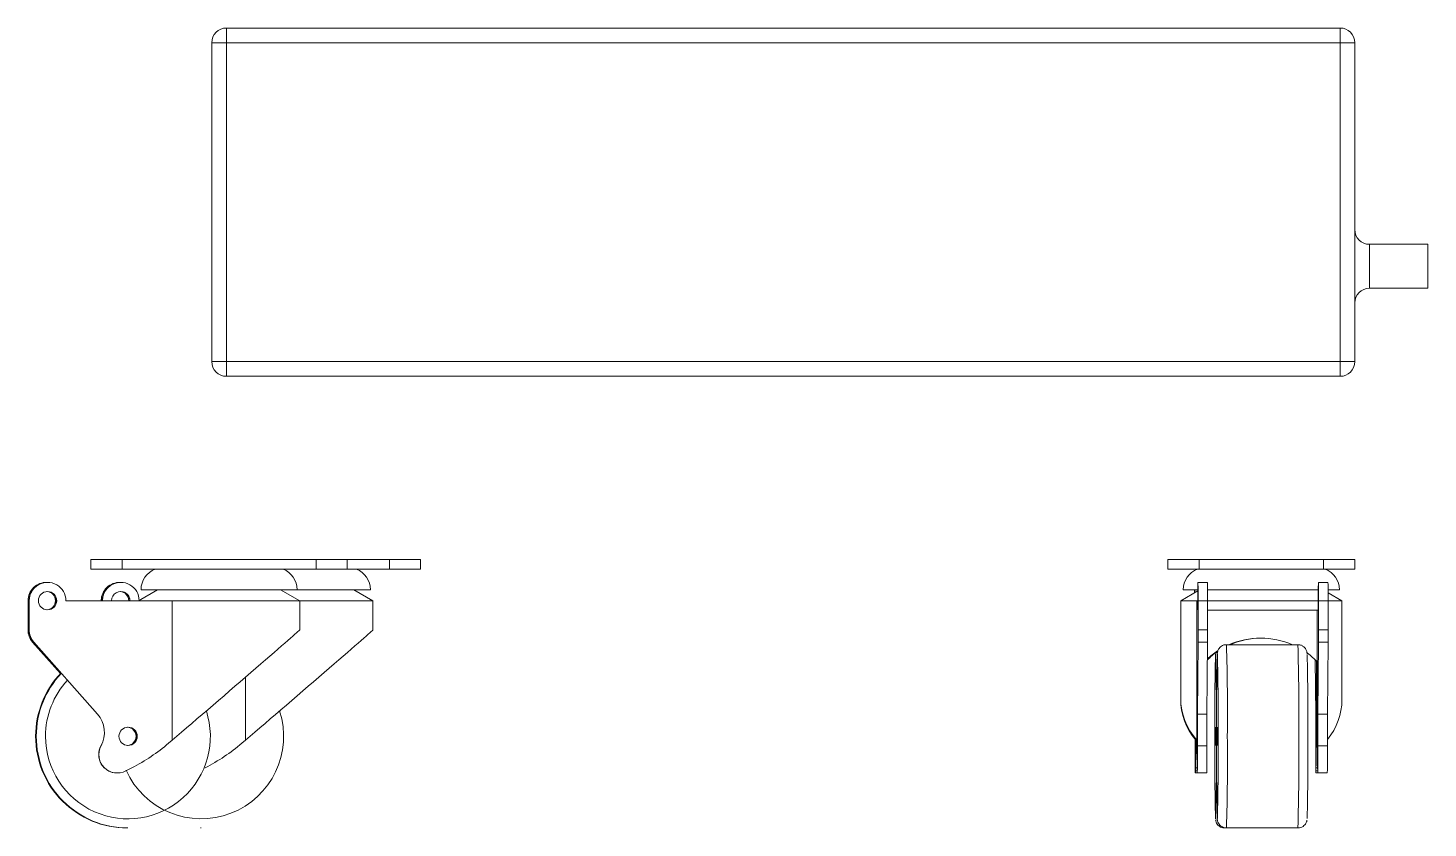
# Model space of a CAD drawing. Header units: millimetres. Extents: x 0 to 1189, y 0 to 841.
# Drawn here: x 679.2 to 755.6, y 488.6 to 532.2 of the extents above; entities that cross this region are included whole.
import ezdxf

# ---------------------------------------------------------------- set-up
doc = ezdxf.new("R2010")
doc.units = ezdxf.units.MM
doc.layers.get('0').update_dxf_attribs({"lineweight": 18})

msp = doc.modelspace()

# ---------------------------------------------------------------- linework, layer by layer
at = {"color": 7, "linetype": 'Continuous', "lineweight": 15}
for p, q in [((689.9914, 532.2061), (689.9914, 531.4061)), ((689.9914, 532.2061), (750.7914, 532.2061)), ((750.7914, 532.2061), (750.7914, 531.4061)), ((689.9914, 531.4061), (689.1914, 531.4061)), ((689.1914, 514.0061), (689.1914, 531.4061)), ((689.9914, 531.4061), (689.9914, 514.0061)), ((750.7914, 531.4061), (689.9914, 531.4061)), ((750.7914, 514.0061), (750.7914, 531.4061)), ((751.5914, 531.4061), (750.7914, 531.4061)), ((751.5914, 531.4061), (751.5914, 514.0061)), ((755.5914, 520.4061), (752.3914, 520.4061)), ((755.5914, 520.4061), (755.5914, 518.0061)), ((752.3914, 518.0061), (755.5914, 518.0061)), ((689.9914, 514.0061), (689.1914, 514.0061)), ((689.9914, 514.0061), (750.7914, 514.0061)), ((689.9914, 514.0061), (689.9914, 513.2061)), ((750.7914, 514.0061), (750.7914, 513.2061)), ((751.5914, 514.0061), (750.7914, 514.0061)), ((750.7914, 513.2061), (689.9914, 513.2061)), ((682.5914, 502.6861), (682.5914, 503.2061)), ((684.2914, 503.2061), (682.5914, 503.2061)), ((684.2914, 502.6861), (684.2914, 503.2061)), ((694.8914, 503.2061), (684.2914, 503.2061)), ((694.8914, 502.6861), (694.8914, 503.2061)), ((696.5914, 503.2061), (694.8914, 503.2061)), ((698.8914, 503.2061), (696.5914, 503.2061)), ((696.5914, 502.6861), (696.5914, 503.2061)), ((698.8914, 502.6861), (698.8914, 503.2061)), ((700.5914, 503.2061), (698.8914, 503.2061)), ((700.5914, 502.6861), (700.5914, 503.2061)), ((741.3914, 502.6861), (741.3914, 503.2061)), ((743.0914, 503.2061), (741.3914, 503.2061)), ((743.0914, 502.6861), (743.0914, 503.2061)), ((749.8914, 503.2061), (743.0914, 503.2061)), ((749.8914, 502.6861), (749.8914, 503.2061)), ((751.5914, 503.2061), (749.8914, 503.2061)), ((751.5914, 502.6861), (751.5914, 503.2061)), ((684.2914, 502.6861), (682.5914, 502.6861)), ((694.8914, 502.6861), (684.2914, 502.6861)), ((696.5914, 502.6861), (694.8914, 502.6861)), ((698.8914, 502.6861), (696.5914, 502.6861)), ((700.5914, 502.6861), (698.8914, 502.6861)), ((743.0914, 502.6861), (741.3914, 502.6861)), ((749.8914, 502.6861), (743.0914, 502.6861)), ((751.5914, 502.6861), (749.8914, 502.6861)), ((680.1634, 501.9661), (680.1585, 501.9661)), ((680.2252, 501.9661), (680.2203, 501.9661)), ((684.1634, 501.9661), (684.1585, 501.9661)), ((684.2252, 501.9661), (684.2203, 501.9661)), ((686.2307, 501.5661), (685.1914, 500.9661)), ((689.5914, 501.5661), (685.3314, 501.5661)), ((693.8514, 501.5661), (689.5914, 501.5661)), ((693.9914, 500.9661), (692.9522, 501.5661)), ((697.8514, 501.5661), (693.8514, 501.5661)), ((697.9914, 500.9661), (696.9522, 501.5661)), ((743.0219, 501.5033), (742.0914, 500.9661)), ((743.0223, 501.5661), (742.2314, 501.5661)), ((743.5498, 501.9661), (743.0298, 501.9661)), ((749.602, 501.5661), (743.5573, 501.5661)), ((750.1295, 501.9661), (749.6095, 501.9661)), ((750.7514, 501.5661), (750.137, 501.5661)), ((750.8914, 500.9661), (750.138, 501.4011)), ((679.1586, 499.3676), (679.1586, 500.9661)), ((679.1635, 500.9661), (679.1586, 500.9661)), ((679.1635, 499.3676), (679.1635, 500.9661)), ((679.2203, 499.3676), (679.2203, 500.9661)), ((679.2252, 500.9661), (679.2203, 500.9661)), ((679.2252, 499.3676), (679.2252, 500.9661)), ((687.0254, 500.9661), (681.2251, 500.9661)), ((693.9914, 500.9661), (687.0254, 500.9661)), ((687.0254, 493.355), (687.0254, 500.9661)), ((693.9914, 499.3659), (693.9914, 500.9661)), ((697.9914, 500.9661), (693.9914, 500.9661)), ((697.9914, 499.3659), (697.9914, 500.9661)), ((742.0914, 500.9661), (742.0914, 495.6229)), ((742.966, 500.9661), (742.0914, 500.9661)), ((742.966, 493.355), (742.966, 500.9661)), ((743.0204, 500.9661), (742.966, 500.9661)), ((743.0392, 499.3676), (743.0392, 500.9661)), ((743.5592, 500.9661), (743.0392, 500.9661)), ((743.5592, 499.3676), (743.5592, 500.9661)), ((749.5908, 500.9661), (743.5592, 500.9661)), ((749.5908, 500.4461), (749.5908, 500.9661)), ((749.5908, 500.9661), (749.6002, 500.9661)), ((750.1389, 500.9661), (749.6189, 500.9661)), ((749.6189, 499.3676), (749.6189, 500.9661)), ((750.1389, 499.3676), (750.1389, 500.9661)), ((750.8914, 500.9661), (750.1389, 500.9661)), ((750.8914, 495.552), (750.8914, 500.9661)), ((743.5592, 500.4461), (749.5908, 500.4461)), ((749.5441, 493.5061), (749.5441, 500.4461)), ((679.1586, 499.3676), (679.1635, 499.3676)), ((679.2203, 499.3676), (679.2252, 499.3676)), ((743.0392, 499.3676), (743.5592, 499.3676)), ((749.6189, 499.3676), (750.1389, 499.3676)), ((679.4145, 498.705), (679.4096, 498.705)), ((680.9284, 496.9885), (679.4096, 498.705)), ((680.9309, 496.9912), (679.4145, 498.705)), ((679.4763, 498.705), (679.4714, 498.705)), ((679.4714, 498.705), (682.9473, 494.7765)), ((679.4763, 498.705), (682.9522, 494.7765)), ((743.0042, 494.7765), (743.0369, 498.705)), ((743.5568, 498.705), (743.0369, 498.705)), ((743.5242, 494.7765), (743.5568, 498.705)), ((748.4883, 498.5661), (744.5885, 498.5661)), ((749.6166, 498.705), (749.5839, 494.7765)), ((750.1365, 498.705), (749.6166, 498.705)), ((750.1365, 498.705), (750.1039, 494.7765)), ((749.4587, 494.7765), (749.4341, 497.7354)), ((749.4986, 493.5061), (749.4986, 497.6687)), ((691.0254, 493.355), (691.0254, 496.7853)), ((742.0914, 495.6229), (742.0914, 495.552)), ((682.9522, 494.7765), (682.9473, 494.7765)), ((743.5242, 494.7765), (743.0042, 494.7765)), ((750.1039, 494.7765), (749.5839, 494.7765)), ((683.1474, 493.0454), (683.1425, 493.0454)), ((686.8359, 493.1923), (687.0254, 493.355)), ((690.8359, 493.1923), (691.0254, 493.355)), ((742.9154, 493.1923), (742.9172, 493.355)), ((742.966, 493.355), (742.9678, 493.1923)), ((743.5224, 493.0454), (743.0024, 493.0454)), ((749.4986, 493.5061), (749.4951, 493.1923)), ((749.5475, 493.1923), (749.5441, 493.5061)), ((750.1021, 493.0454), (749.5821, 493.0454)), ((684.0201, 491.5661), (684.025, 491.5661)), ((684.497, 491.6845), (684.8356, 491.8559)), ((742.889, 491.5661), (742.9942, 491.5661)), ((742.8935, 491.6845), (742.8966, 491.8559)), ((742.8935, 491.6845), (742.9897, 491.6845)), ((742.9866, 491.8559), (742.9897, 491.6845)), ((742.9942, 491.5661), (743.5141, 491.5661)), ((749.4687, 491.5661), (749.5739, 491.5661)), ((749.4763, 491.8559), (749.4732, 491.6845)), ((749.4732, 491.6845), (749.5694, 491.6845)), ((749.5694, 491.6845), (749.5663, 491.8559)), ((749.5739, 491.5661), (750.0939, 491.5661)), ((684.5734, 488.5661), (684.61, 488.5661)), ((688.5734, 488.5661), (688.61, 488.5661)), ((744.4946, 488.5661), (744.5885, 488.5661)), ((744.5885, 488.5661), (748.4883, 488.5661))]:
    msp.add_line(p, q, dxfattribs=at)
at = {"color": 8, "linetype": 'Continuous', "lineweight": 15}
for p, q in [((752.3914, 520.4061), (752.3914, 518.0061)), ((742.9154, 493.1923), (742.9678, 493.1923)), ((749.4951, 493.1923), (749.5475, 493.1923)), ((742.8966, 491.8559), (742.9866, 491.8559)), ((749.4763, 491.8559), (749.5663, 491.8559))]:
    msp.add_line(p, q, dxfattribs=at)
at = {"color": 7, "linetype": 'Continuous', "lineweight": 15}
for points in [[(742.8449, 501.4011), (742.8455, 501.5068), (742.8459, 501.5661)], [(742.8511, 501.4047), (742.8516, 501.4281), (742.8534, 501.4661), (742.8552, 501.4281), (742.8556, 501.4073)], [(742.8609, 501.5661), (742.8613, 501.5068), (742.8618, 501.4109)], [(743.0392, 500.9661), (743.0388, 501.2478), (743.0377, 501.5068), (743.036, 501.7219), (743.0337, 501.8757), (743.0312, 501.9559), (743.0285, 501.9559), (743.0259, 501.8757), (743.0237, 501.7219), (743.0219, 501.5068), (743.0208, 501.2478), (743.0204, 500.9661)], [(743.0251, 500.9661), (743.0255, 500.7748), (743.0265, 500.6126), (743.028, 500.5042), (743.0298, 500.4661), (743.0316, 500.5042), (743.0332, 500.6126), (743.0342, 500.7748), (743.0345, 500.9661), (743.0342, 501.1575), (743.0332, 501.3197), (743.0316, 501.4281), (743.0298, 501.4661), (743.028, 501.4281), (743.0265, 501.3197), (743.0255, 501.1575), (743.0251, 500.9661)], [(749.6189, 500.9661), (749.6185, 501.2478), (749.6174, 501.5068), (749.6157, 501.7219), (749.6134, 501.8757), (749.6109, 501.9559), (749.6082, 501.9559), (749.6056, 501.8757), (749.6034, 501.7219), (749.6016, 501.5068), (749.6005, 501.2478), (749.6002, 500.9661)], [(749.6049, 500.9661), (749.6052, 501.1575), (749.6062, 501.3197), (749.6077, 501.4281), (749.6095, 501.4661), (749.6113, 501.4281), (749.6129, 501.3197), (749.6139, 501.1575), (749.6142, 500.9661), (749.6139, 500.7748), (749.6129, 500.6126), (749.6113, 500.5042), (749.6095, 500.4661), (749.6077, 500.5042), (749.6062, 500.6126), (749.6052, 500.7748), (749.6049, 500.9661)], [(742.9838, 493.5661), (742.9842, 493.3748), (742.9852, 493.2126), (742.9867, 493.1042), (742.9885, 493.0661), (742.9903, 493.1042), (742.9919, 493.2126), (742.9929, 493.3748), (742.9932, 493.5661), (742.9929, 493.7575), (742.9919, 493.9197), (742.9903, 494.0281), (742.9885, 494.0661), (742.9867, 494.0281), (742.9852, 493.9197), (742.9842, 493.7575), (742.9838, 493.5661)], [(743.9899, 493.5661), (743.9903, 493.7575), (743.9913, 493.9197), (743.9928, 494.0281), (743.9946, 494.0661), (743.9964, 494.0281), (743.9979, 493.9197), (743.999, 493.7575), (743.9993, 493.5661), (743.999, 493.3748), (743.9979, 493.2126), (743.9964, 493.1042), (743.9946, 493.0661), (743.9928, 493.1042), (743.9913, 493.2126), (743.9903, 493.3748), (743.9899, 493.5661)], [(744.0932, 493.5661), (744.0928, 493.7575), (744.0918, 493.9197), (744.0903, 494.0281), (744.0885, 494.0661), (744.0867, 494.0281), (744.0852, 493.9197), (744.0841, 493.7575), (744.0838, 493.5661), (744.0841, 493.3748), (744.0852, 493.2126), (744.0867, 493.1042), (744.0885, 493.0661), (744.0903, 493.1042), (744.0918, 493.2126), (744.0928, 493.3748), (744.0932, 493.5661)], [(749.4697, 493.5661), (749.47, 493.3748), (749.4711, 493.2126), (749.4726, 493.1042), (749.4744, 493.0661), (749.4762, 493.1042), (749.4777, 493.2126), (749.4787, 493.3748), (749.4791, 493.5661), (749.4787, 493.7575), (749.4777, 493.9197), (749.4762, 494.0281), (749.4744, 494.0661), (749.4726, 494.0281), (749.4711, 493.9197), (749.47, 493.7575), (749.4697, 493.5661)], [(749.5636, 493.5661), (749.5639, 493.3748), (749.5649, 493.2126), (749.5664, 493.1042), (749.5682, 493.0661), (749.57, 493.1042), (749.5716, 493.2126), (749.5726, 493.3748), (749.5729, 493.5661), (749.5726, 493.7575), (749.5716, 493.9197), (749.57, 494.0281), (749.5682, 494.0661), (749.5664, 494.0281), (749.5649, 493.9197), (749.5639, 493.7575), (749.5636, 493.5661)], [(742.8808, 493.0454), (742.8799, 492.7796), (742.8797, 492.4966), (742.8802, 492.2193), (742.8815, 491.9698), (742.8834, 491.7683), (742.8857, 491.6311), (742.8883, 491.5691), (742.891, 491.5874), (742.8935, 491.6845)], [(742.8821, 493.3973), (742.8817, 493.2567), (742.8808, 493.0454)], [(742.899, 493.3768), (742.899, 493.3748), (742.898, 493.2126), (742.8965, 493.1042), (742.8947, 493.0661), (742.8929, 493.1042), (742.8913, 493.2126), (742.8903, 493.3748), (742.8903, 493.3873)], [(742.9897, 491.6845), (742.9922, 491.5874), (742.9949, 491.5691), (742.9975, 491.6311), (742.9998, 491.7683), (743.0017, 491.9698), (743.003, 492.2193), (743.0035, 492.4966), (743.0033, 492.7796), (743.0024, 493.0454)], [(749.4732, 491.6845), (749.4707, 491.5874), (749.468, 491.5691), (749.4654, 491.6311), (749.4631, 491.7683), (749.4612, 491.9698), (749.4599, 492.2193), (749.4594, 492.4966), (749.4596, 492.7796), (749.4605, 493.0454)], [(749.5821, 493.0454), (749.583, 492.7796), (749.5832, 492.4966), (749.5827, 492.2193), (749.5814, 491.9698), (749.5795, 491.7683), (749.5772, 491.6311), (749.5746, 491.5691), (749.5719, 491.5874), (749.5694, 491.6845)]]:
    msp.add_lwpolyline(points, dxfattribs=at)
at = {"color": 8, "linetype": 'Continuous', "lineweight": 15}
for points in [[(743.9966, 498.061), (743.992, 498.0572), (743.9893, 498.0308)], [(744.091, 498.0578), (744.0858, 498.0572), (744.0838, 498.0381)], [(743.9916, 489.0779), (743.992, 489.075), (743.9966, 489.0709)], [(744.0831, 489.1024), (744.0858, 489.075), (744.091, 489.0742)]]:
    msp.add_lwpolyline(points, dxfattribs=at)
at = {"color": 7, "linetype": 'Continuous', "lineweight": 15}
for centre in [(680.2252, 500.9661), (684.625, 493.5661)]:
    msp.add_circle(centre, 0.5, dxfattribs=at)
for centre, radius, start, end in [((689.9914, 531.4061), 0.8, 90, 180), ((750.7914, 531.4061), 0.8, 360, 90), ((752.3914, 521.2061), 0.8, 180, 270), ((752.3914, 517.2061), 0.8, 90, 180), ((689.9914, 514.0061), 0.8, 180, 270), ((750.7914, 514.0061), 0.8, 270, 0), ((686.5314, 501.5661), 1.2, 111.03947, 180), ((692.6514, 501.5661), 1.2, 0, 68.96053), ((696.6514, 501.5661), 1.2, 0, 68.96053), ((743.4314, 501.5661), 1.2, 111.03947, 180), ((749.5514, 501.5661), 1.2, 0, 68.96053), ((680.1586, 500.9661), 1, 90.001644, 180.001174), ((680.1634, 500.9661), 1, 88.371571, 180.001273), ((680.2203, 500.9661), 1, 90.001644, 180.001174), ((680.2252, 500.9661), 1, 359.997933, 180.002067), ((680.1585, 500.9661), 0.5, 359.998541, 86.177039), ((680.1634, 500.9661), 0.5, 273.54342, 86.45658), ((680.2203, 500.9661), 0.5, 359.99812, 89.999404), ((684.1586, 500.9661), 1, 90.001623, 180.001183), ((684.1634, 500.9661), 1, 88.371506, 180.001338), ((684.2203, 500.9661), 1, 90.001623, 180.001183), ((684.2252, 500.9661), 1, 359.997925, 180.002075), ((684.2252, 500.9661), 0.5, 359.997729, 180.002271), ((684.1585, 500.9661), 0.5, 359.998577, 86.17698), ((684.1634, 500.9661), 0.5, 359.998315, 86.457768), ((684.2203, 500.9661), 0.5, 359.998153, 89.999371), ((719.3093, 501.2385), 24.2514, 359.356428, 1.719289), ((725.8891, 501.2385), 24.2514, 359.356428, 1.719289), ((680.1585, 500.9661), 0.5, 273.822961, 0.000776), ((680.2203, 500.9661), 0.5, 270.001955, 0.000521), ((680.1586, 499.3676), 1, 179.999862, 221.501988), ((680.1635, 499.3676), 1, 180.000053, 221.501797), ((680.2204, 499.3676), 1, 179.999862, 221.501988), ((680.2253, 499.3676), 1, 180.000053, 221.501797), ((659.2306, 499.3341), 83.8086, 359.569917, 0.022953), ((660.2336, 499.3331), 83.3256, 359.568089, 0.023751), ((665.8103, 499.3341), 83.8086, 359.569917, 0.022953), ((666.8133, 499.3331), 83.3256, 359.568089, 0.023751), ((894.8925, 494.5489), 150.9434, 178.678187, 180.373044), ((551.0275, 493.5671), 193.0215, 358.665246, 1.334071), ((969.0093, 493.5539), 224.9702, 178.85789, 181.133779), ((620.7899, 494.7226), 123.3463, 359.462799, 1.549451), ((597.4031, 494.5467), 151.6306, 359.62946, 1.315898), ((684.5737, 493.5661), 5.0001, 136.274557, 180.000193), ((684.6103, 493.5661), 5.0001, 136.589918, 180.000201), ((681.812, 493.7719), 1.5159, 331.362628, 41.501908), ((681.8169, 493.7719), 1.5159, 331.362642, 41.501893), ((884.6329, 493.7612), 141.6323, 179.589289, 180.28958), ((884.8648, 493.7615), 141.3442, 179.588575, 180.290294), ((607.9796, 493.7614), 141.4827, 359.71005, 0.411081), ((891.2126, 493.7612), 141.6323, 179.589289, 180.28958), ((891.583, 493.7614), 141.4827, 179.588919, 180.28995), ((684.5583, 493.5661), 0.5, 359.998576, 86.177004), ((684.5632, 493.5661), 0.5, 273.543416, 86.456584), ((684.5686, 493.5661), 0.5, 273.230899, 86.769101), ((684.6146, 493.5661), 0.5, 270.001889, 89.998111), ((684.6201, 493.5661), 0.5, 359.998164, 89.999381), ((684.5735, 493.566), 4.9999, 179.998633, 269.998901), ((684.6101, 493.566), 4.9999, 179.998624, 269.998908), ((684.0202, 492.5661), 1, 151.361056, 269.998312), ((684.025, 492.5661), 1, 151.360306, 298.161264), ((684.5583, 493.5661), 0.5, 273.822996, 0.000741), ((684.6201, 493.5661), 0.5, 270.001978, 0.000477), ((680.3211, 500.778), 9.9993, 296.83894, 310.65701), ((684.3211, 500.778), 9.9993, 296.838935, 310.657009), ((562.6689, 495.0562), 180.2561, 358.982702, 359.407549), ((923.2143, 495.0562), 180.2561, 180.592451, 181.017298), ((704.3129, 492.5242), 39.2129, 358.59992, 0.761523), ((883.7964, 492.5429), 139.8478, 179.580798, 181.419767), ((613.6561, 492.4735), 130.4792, 358.507109, 0.479783), ((609.5395, 492.5413), 139.4948, 358.577098, 0.420927), ((569.2487, 495.0562), 180.2561, 358.982702, 359.407549), ((930.0864, 495.0603), 180.5486, 180.592795, 181.016954), ((710.8897, 492.5241), 39.2158, 358.60023, 0.761675)]:
    msp.add_arc(centre, radius, start, end, dxfattribs=at)
at = {"color": 8, "linetype": 'Continuous', "lineweight": 15}
for centre, radius, start, end in [((619.19, 494.8887), 125.4524, 359.395952, 1.679771), ((623.1139, 494.8891), 125.4283, 359.395665, 1.679922), ((684.615, 493.5661), 4.5001, 137.201655, 180.000167), ((684.6147, 493.566), 4.4998, 179.998632, 17.970786), ((688.6147, 493.566), 4.4998, 204.187618, 17.970855), ((619.1631, 492.2436), 125.4793, 358.320543, 0.60387), ((623.1145, 492.2432), 125.4277, 358.320073, 0.604339)]:
    msp.add_arc(centre, radius, start, end, dxfattribs=at)
at = {"color": 7, "linetype": 'Continuous', "lineweight": 15}
for centre, major_axis, ratio, start_param, end_param in [((689.5914, 495.5874), (4.4, 3.7786), 0.0046397, 4.0857418, 6.2792008), ((693.5914, 495.5874), (4.4, 3.7786), 0.0046397, 4.0857418, 6.2792008), ((746.4914, 495.5874), (3.8787, -0.119), 0.8585376, 1.1417652, 2.0712746), ((746.4914, 495.5874), (3.8787, 0.119), 0.8585376, 1.5444598, 1.9998275), ((746.4914, 495.5874), (3.8787, 0.119), 0.8585376, 2.2141128, 2.4053386), ((746.4914, 495.5874), (3.8787, -0.119), 0.8585376, 2.2636449, 2.4578544), ((746.4914, 495.5874), (3.8787, -0.119), 0.8585376, 0.6915958, 0.8917331), ((746.4914, 495.5874), (4.3985, 0.135), 0.8585376, 3.1058688, 3.7379189), ((746.4914, 495.5874), (4.3985, -0.135), 0.8585376, 3.1679291, 3.809366), ((746.4914, 495.5874), (4.3985, -0.135), 0.8585376, 5.7006725, 6.3095218), ((746.4914, 495.5874), (3.8787, 0.119), 0.8585376, 5.5728153, 5.5915895)]:
    msp.add_ellipse(centre, major_axis=major_axis, ratio=ratio, start_param=start_param, end_param=end_param, dxfattribs=at)
for points, knots in [([(744.5888, 498.5596), (744.5694, 498.5614), (744.4952, 498.5683), (744.3782, 498.5263), (744.2614, 498.4518), (744.1827, 498.3649), (744.1342, 498.2816), (744.1092, 498.2141), (744.0976, 498.168), (744.0909, 498.1307), (744.0876, 498.1039), (744.0864, 498.0883), (744.0858, 498.0811)], [0, 0, 0, 0, 0.04284841, 0.16404337, 0.26349261, 0.34907627, 0.42286085, 0.48304572, 0.53176254, 0.58860119, 0.68730547, 0.77136793, 0.77136793, 0.77136793, 0.77136793]), ([(748.9914, 498.0649), (748.9906, 498.0796), (748.9892, 498.1046), (748.9836, 498.1507), (748.9649, 498.2245), (748.9288, 498.3116), (748.8587, 498.4114), (748.7468, 498.5019), (748.6174, 498.56), (748.5266, 498.5597), (748.4896, 498.5596)], [0, 0, 0, 0, 0.16690865, 0.28322218, 0.33965373, 0.40787193, 0.49745574, 0.59635066, 0.70829194, 0.7850314, 0.7850314, 0.7850314, 0.7850314]), ([(743.9979, 489.0022), (743.9992, 488.9912), (744.0014, 488.9728), (744.0181, 488.9074), (744.054, 488.8208), (744.1242, 488.7208), (744.2361, 488.6303), (744.3657, 488.5721), (744.4569, 488.5725), (744.4942, 488.5726)], [0, 0, 0, 0, 0.10309095, 0.17242592, 0.25624192, 0.36631202, 0.48781549, 0.62535366, 0.7204623, 0.7204623, 0.7204623, 0.7204623]), ([(744.0848, 489.0652), (744.0855, 489.0548), (744.087, 489.0333), (744.0908, 489), (744.1019, 488.9431), (744.1271, 488.8649), (744.1796, 488.7691), (744.2714, 488.6704), (744.4002, 488.5967), (744.5166, 488.5591), (744.5818, 488.5693), (744.592, 488.5709)], [0, 0, 0, 0, 0.11707472, 0.24039584, 0.30827851, 0.3668463, 0.45374586, 0.54383954, 0.65016594, 0.76730581, 0.78909079, 0.78909079, 0.78909079, 0.78909079]), ([(748.4894, 488.5705), (748.5414, 488.5735), (748.6425, 488.5792), (748.7706, 488.6467), (748.8645, 488.7298), (748.9254, 488.8164), (748.9593, 488.8926), (748.9752, 488.9467), (748.9821, 488.9797), (748.9839, 488.9921), (748.9847, 488.9978)], [0, 0, 0, 0, 0.13514224, 0.26249038, 0.37044808, 0.46380494, 0.54354248, 0.60483977, 0.6647879, 0.71498547, 0.71498547, 0.71498547, 0.71498547])]:
    msp.add_open_spline(points, degree=3, knots=knots, dxfattribs=at)

doc.saveas('drawing.dxf')
